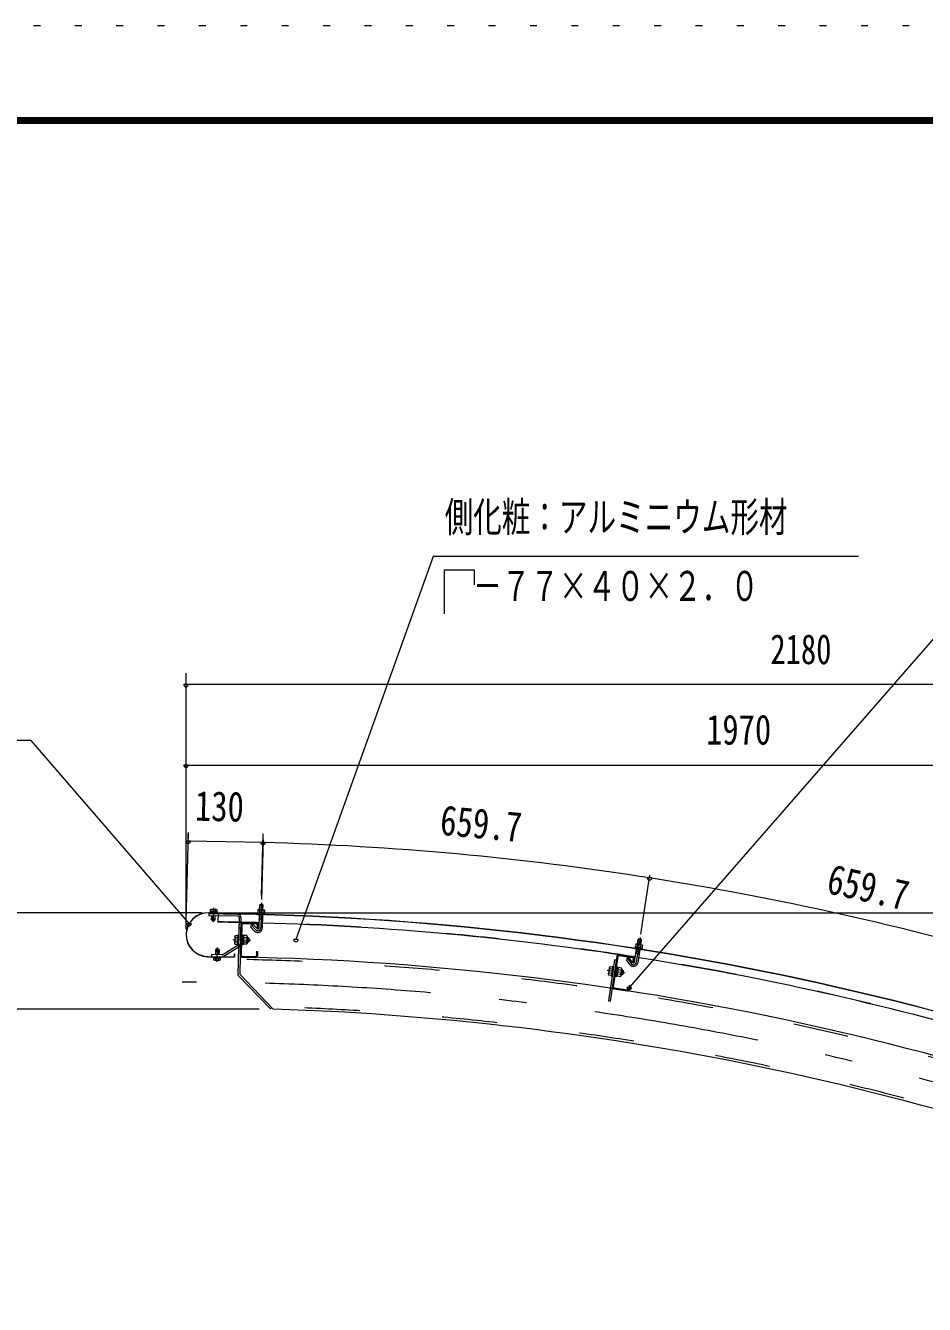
# Model space of a CAD drawing. Units: millimetres, scale not verified, with parts at other scales. Extents: x -26656 to 26658, y -10500 to 10500.
# Drawn here: x 15824 to 19734, y 4936 to 10500 of the extents above; entities that cross this region are included whole.
import ezdxf
from ezdxf.enums import TextEntityAlignment as Align

# ---------------------------------------------------------------- set-up
doc = ezdxf.new("R2010")
doc.units = ezdxf.units.MM
doc.header["$LTSCALE"] = 60
for name, pattern in [('USER2', [10, 4, -6]), ('USER3', [24, 12, -5, 2, -5]), ('USER4', [3, 0.5, -2.5])]:
    doc.linetypes.add(name, pattern=pattern)
for name, color, linetype, lineweight in [('0-6_2-02BOLD', 7, 'Continuous', 18), ('0-7_2-12HIDDEN', 3, 'USER2', 18), ('0-8_2-22CENTER', 3, 'USER3', 18), ('0-9_2-42THIN', 4, 'Continuous', 18), ('0-A_2-52DIM', 3, 'Continuous', 18), ('0-C_F-F1PAPER', 5, 'Continuous', 18), ('0-D_F-E_J_ADD', 5, 'USER4', 18)]:
    doc.layers.add(name, color=color, linetype=linetype, lineweight=lineweight)
doc.styles.add('ＭＳ ゴシック', font='')
doc.styles.get('ＭＳ ゴシック').set_extended_font_data('MS Gothic')

msp = doc.modelspace()

# ---------------------------------------------------------------- linework, layer by layer
at = {"layer": '0-6_2-02BOLD'}
for p, q in [((16619.48, 6638.85), (16736.2, 6636.51)), ((16736.23, 6637.76), (16619.5, 6640.1)), ((16747.96, 6624.28), (16620.99, 6626.82)), ((16627.07, 6652.69), (16626.89, 6643.95)), ((16629.28, 6653.9), (16627.07, 6652.69)), ((16653.77, 6653.41), (16629.28, 6653.9)), ((16633.13, 6608.82), (16633.48, 6626.57)), ((16633.64, 6634.56), (16633.73, 6638.56)), ((16634.29, 6652.54), (16634.11, 6643.81)), ((16648.13, 6608.52), (16648.48, 6626.27)), ((16648.72, 6652.25), (16648.54, 6643.52)), ((16648.64, 6634.26), (16648.72, 6638.26)), ((16656.95, 6643.35), (16656.87, 6639.35)), ((16661.18, 6636.12), (16660.72, 6598.63)), ((16736.23, 6637.76), (16736.2, 6636.51)), ((16833.23, 6640.63), (16864.47, 6639.79)), ((16834.32, 6636.85), (16834.22, 6632.85)), ((16834.22, 6632.85), (16863.07, 6632.08)), ((16836.94, 6653.04), (16861.43, 6652.38)), ((16839.57, 6573.88), (16841.11, 6631.41)), ((16841.94, 6651.64), (16841.64, 6640.41)), ((16841.69, 6652.91), (16842.24, 6673.27)), ((16857.23, 6672.87), (16842.24, 6673.27)), ((16854.57, 6573.48), (16856.11, 6631.01)), ((16856.37, 6651.25), (16856.07, 6640.02)), ((16856.69, 6652.51), (16857.23, 6672.87)), ((16861.43, 6652.38), (16863.58, 6651.06)), ((16863.18, 6636.08), (16863.07, 6632.08)), ((16863.58, 6651.06), (16863.28, 6639.82)), ((16864.47, 6639.79), (16864.37, 6636.04)), ((16635.58, 6606.27), (16633.13, 6608.82)), ((16648.12, 6608.52), (16633.13, 6608.82)), ((16635.58, 6606.27), (16645.57, 6606.07)), ((16648.12, 6608.52), (16645.57, 6606.07)), ((16752.86, 6619.18), (16747.85, 6368.91)), ((16759.92, 6572.03), (16751.92, 6572.19)), ((16760.86, 6619.02), (16755.92, 6372.07)), ((16764.26, 6588.94), (16761.58, 6454.97)), ((16768.34, 6592.86), (16827.32, 6591.68)), ((16768.41, 6596.86), (16827.4, 6595.68)), ((16813.75, 6588.71), (16802.86, 6578.39)), ((16820.05, 6560.25), (16802.86, 6578.39)), ((16830.94, 6570.57), (16813.75, 6588.71)), ((16831.24, 6587.6), (16830.9, 6570.61)), ((16830.9, 6570.61), (16834.9, 6570.53)), ((16835.24, 6587.52), (16834.9, 6570.53)), ((16840.62, 6612.99), (16855.62, 6612.59)), ((16733.49, 6538.3), (16735.29, 6541.28)), ((16734.73, 6513.14), (16746.73, 6512.9)), ((16735.1, 6531.9), (16747.11, 6531.66)), ((16735.29, 6541.28), (16747.29, 6541.04)), ((16747.35, 6543.52), (16746.49, 6501.03)), ((16747.35, 6543.52), (16751.34, 6543.44)), ((16767.34, 6543.12), (16763.34, 6543.2)), ((16771.91, 6521.78), (16766.82, 6516.88)), ((16766.92, 6521.88), (16772.02, 6526.78)), ((16767.31, 6541.37), (16772.31, 6541.27)), ((16772.31, 6541.27), (16771.53, 6502.28)), ((16786.23, 6512.11), (16771.73, 6512.4)), ((16786.61, 6530.87), (16772.1, 6531.16)), ((16788.48, 6537.2), (16787.85, 6505.71)), ((16792.96, 6511.35), (16787.96, 6511.45)), ((16793.36, 6531.35), (16788.36, 6531.45)), ((16793.36, 6531.35), (16792.96, 6511.35)), ((16796.78, 6515.03), (16792.96, 6511.35)), ((16793.36, 6531.35), (16797.03, 6527.52)), ((16796.78, 6515.03), (16797.03, 6527.52)), ((18485.54, 6503.44), (18488.69, 6523.56)), ((18491.55, 6525.65), (18488.69, 6523.56)), ((18503.51, 6521.24), (18488.69, 6523.56)), ((18501.43, 6524.09), (18491.55, 6525.65)), ((18500.35, 6501.11), (18503.51, 6521.24)), ((18503.51, 6521.24), (18501.43, 6524.09)), ((16650.53, 6478.95), (16650.1, 6457.2)), ((16650.54, 6478.95), (16653.08, 6481.39)), ((16650.54, 6478.95), (16665.53, 6478.64)), ((16663.08, 6481.19), (16653.08, 6481.39)), ((16663.08, 6481.19), (16665.53, 6478.64)), ((16665.53, 6478.64), (16665.09, 6456.9)), ((16681.45, 6457.41), (16748.25, 6500.04)), ((16685.75, 6450.67), (16752.55, 6493.3)), ((16731.45, 6461.32), (16731.22, 6450.08)), ((16731.45, 6461.32), (16732.7, 6461.3)), ((16732.7, 6461.3), (16732.47, 6450.05)), ((16746.49, 6501.03), (16750.5, 6500.95)), ((16766.52, 6502.38), (16771.53, 6502.28)), ((16828.9, 6470.63), (16828.56, 6453.63)), ((18405.67, 6457.27), (18464.02, 6448.52)), ((18473.28, 6425.33), (18482.2, 6482.19)), ((18475.57, 6492.35), (18474.99, 6488.64)), ((18474.99, 6488.64), (18505.86, 6483.8)), ((18476.17, 6488.46), (18475.54, 6484.51)), ((18475.54, 6484.51), (18504.06, 6480.03)), ((18475.57, 6492.35), (18506.44, 6487.5)), ((18479.34, 6463.98), (18494.16, 6461.66)), ((18480.84, 6504.17), (18505.05, 6500.37)), ((18485.62, 6502.15), (18483.88, 6491.04)), ((18488.1, 6423.01), (18497.02, 6479.87)), ((18499.88, 6499.91), (18498.14, 6488.81)), ((18504.68, 6483.98), (18504.06, 6480.03)), ((18505.05, 6500.37), (18507.01, 6498.79)), ((18507.01, 6498.79), (18505.26, 6487.69)), ((18506.44, 6487.5), (18505.86, 6483.8)), ((16615.67, 6448.64), (16728.65, 6446.38)), ((16615.7, 6449.89), (16728.67, 6447.63)), ((16641.71, 6444.11), (16641.79, 6448.11)), ((16644.89, 6434.05), (16669.38, 6433.56)), ((16649.94, 6435.21), (16650.12, 6443.95)), ((16664.37, 6434.92), (16664.55, 6443.66)), ((16669.38, 6433.56), (16671.59, 6434.78)), ((16671.59, 6434.78), (16671.76, 6443.51)), ((16765.42, 6446.89), (16824.41, 6445.71)), ((16765.5, 6450.89), (16824.48, 6449.71)), ((18363.5, 6403.68), (18358.83, 6372.53)), ((18386.14, 6434.92), (18359.44, 6256.91)), ((18396.57, 6450.54), (18367.35, 6255.72)), ((18377.92, 6407.08), (18381.87, 6406.49)), ((18400.53, 6449.95), (18380.65, 6317.43)), ((18394.05, 6433.73), (18386.14, 6434.92)), ((18397.69, 6404.11), (18391.39, 6362.08)), ((18397.69, 6404.11), (18393.74, 6404.71)), ((18405.07, 6453.31), (18463.42, 6444.56)), ((18449.57, 6443.36), (18437.45, 6434.53)), ((18452.17, 6414.32), (18437.45, 6434.53)), ((18464.3, 6423.16), (18449.57, 6443.36)), ((18466.78, 6440.01), (18464.26, 6423.2)), ((18464.26, 6423.2), (18468.22, 6422.61)), ((18470.74, 6439.42), (18468.22, 6422.61)), ((16888.71, 6222.3), (16747.85, 6368.91)), ((16901.56, 6220.48), (16755.92, 6372.07)), ((18358.83, 6372.53), (18360.11, 6369.29)), ((18360.11, 6369.29), (18371.98, 6367.51)), ((18361.5, 6378.57), (18373.37, 6376.79)), ((18364.28, 6397.13), (18376.16, 6395.34)), ((18391.39, 6362.08), (18387.44, 6362.68)), ((18391.65, 6363.81), (18396.6, 6363.07)), ((18399.49, 6382.36), (18393.8, 6378.15)), ((18394.54, 6383.1), (18400.23, 6387.3)), ((18411.05, 6361.65), (18396.71, 6363.8)), ((18412.45, 6370.93), (18398.1, 6373.08)), ((18415.23, 6389.48), (18400.88, 6391.64)), ((18413.22, 6364.37), (18411.05, 6361.65)), ((18417.9, 6395.52), (18413.22, 6364.37)), ((18421.99, 6389.09), (18417.04, 6389.84)), ((18423.29, 6372.47), (18419.02, 6369.32)), ((18421.99, 6389.09), (18425.14, 6384.83)), ((18423.29, 6372.47), (18425.14, 6384.83)), ((18383.42, 6308.93), (18441.77, 6300.18)), ((18384.02, 6312.88), (18442.36, 6304.13)), ((18449.43, 6324.31), (18446.91, 6307.5)), ((18359.44, 6256.91), (18367.35, 6255.72)), ((16894.48, 6227.84), (16888.71, 6222.3))]:
    msp.add_line(p, q, dxfattribs=at)
for points in [[(16748.12, 6632.27), (16621.15, 6634.81), (16620.99, 6626.82)], [(16656.95, 6643.35), (16625.7, 6643.97), (16625.62, 6639.98)], [(16653.77, 6653.41), (16655.93, 6652.11), (16655.76, 6643.37)], [(16833.23, 6640.63), (16833.13, 6636.88), (16864.37, 6636.04)], [(16836.94, 6653.04), (16834.73, 6651.83), (16834.43, 6640.6)], [(16857.23, 6672.87), (16854.8, 6675.44), (16844.8, 6675.71), (16842.24, 6673.27)], [(16733.49, 6538.3), (16732.86, 6506.8), (16734.54, 6503.75), (16746.55, 6503.52)], [(16767.34, 6543.12), (16766.49, 6500.63), (16762.49, 6500.71)], [(16788.48, 6537.2), (16786.8, 6540.25), (16772.29, 6540.53)], [(16678.66, 6456.63), (16632.6, 6457.55), (16632.44, 6449.55)], [(16787.85, 6505.71), (16786.04, 6502.72), (16771.54, 6503.01)], [(16828.9, 6470.63), (16832.9, 6470.55), (16832.56, 6453.55)], [(18480.84, 6504.17), (18478.49, 6503.27), (18476.75, 6492.16)], [(16641.71, 6444.11), (16672.95, 6443.49), (16673.04, 6447.49)], [(16644.89, 6434.05), (16642.73, 6435.35), (16642.9, 6444.09)], [(18363.5, 6403.68), (18365.67, 6406.4), (18377.55, 6404.62)], [(18377.92, 6407.08), (18371.62, 6365.05), (18375.57, 6364.46)], [(18397.43, 6402.38), (18402.38, 6401.64), (18396.6, 6363.07)], [(18417.9, 6395.52), (18416.62, 6398.76), (18402.27, 6400.91)], [(18421.99, 6389.09), (18419.02, 6369.32), (18414.08, 6370.06)], [(18449.43, 6324.31), (18453.39, 6323.72), (18450.86, 6306.9)]]:
    msp.add_lwpolyline(points, dxfattribs=at)
for centre, radius, start, end in [((16617.59, 6544.37), 95.75, 88.854, 268.854), ((16617.59, 6544.37), 94.5, 88.854, 268.854), ((16630.59, 6648.09), 5.79, 50.30775, 88.854), ((16641.1, 6632.39), 21.27, 69.02267, 108.68311), ((16652.23, 6647.65), 5.79, 88.854, 127.38544), ((16505.19, -6161.8), 12797.62, 65.66528, 89.30167), ((16505.19, -6161.8), 12798.88, 65.66528, 89.30167), ((16747.86, 6619.28), 5, 358.854, 88.854), ((16747.86, 6619.28), 13, 358.854, 88.854), ((16838.21, 6647.21), 5.79, 49.93085, 88.46228), ((16848.62, 6631.44), 21.27, 68.63316, 108.29361), ((16859.85, 6646.63), 5.79, 88.46228, 127.00851), ((16505.19, -6161.8), 12761.37, 88.49597, 89.30167), ((16768.26, 6588.86), 8, 88.854, 178.854), ((16768.26, 6588.86), 4, 88.854, 178.854), ((16834.57, 6574.01), 20, 223.46228, 358.48836), ((16827.24, 6587.68), 4, 358.854, 88.854), ((16827.24, 6587.68), 8, 358.854, 88.854), ((16834.57, 6574.01), 5, 223.46228, 358.51442), ((16505.19, -6161.8), 12761.37, 81.1133, 88.42862), ((16740.08, 6508.34), 7.19, 138.12717, 178.854), ((16759.32, 6522.03), 26.15, 157.82858, 199.87939), ((16740.65, 6536.48), 7.19, 178.854, 219.58083), ((16780.69, 6507.52), 7.19, 358.854, 39.58083), ((16762.02, 6521.98), 26.15, 337.82858, 19.87941), ((16781.26, 6535.67), 7.19, 318.12717, 358.854), ((16678.76, 6461.63), 5, 268.854, 302.54407), ((16745.56, 6504.26), 5, 302.54407, 358.854), ((16745.56, 6504.26), 13, 302.54407, 358.854), ((16765.58, 6454.89), 8, 178.854, 268.854), ((16765.58, 6454.89), 4, 178.854, 268.854), ((18404.48, 6449.36), 8, 81.47133, 171.47133), ((18481.35, 6498.23), 5.79, 42.54817, 81.07961), ((18489.65, 6481.25), 21.27, 61.25049, 100.91093), ((18502.74, 6494.87), 5.79, 81.07961, 119.62584), ((16646.43, 6439.81), 5.79, 268.854, 307.38544), ((16657.56, 6455.08), 21.27, 249.02267, 288.68311), ((16668.07, 6439.38), 5.79, 230.30775, 268.854), ((16678.76, 6461.63), 13, 268.854, 302.54407), ((16728.72, 6450.13), 3.75, 268.854, 358.854), ((16728.72, 6450.13), 2.5, 268.854, 358.854), ((16505.19, -6161.8), 12611.38, 65.80466, 88.854), ((16824.56, 6453.71), 8, 268.854, 358.854), ((16824.56, 6453.71), 4, 268.854, 358.854), ((18370.37, 6400.96), 7.19, 171.47133, 212.19815), ((18404.48, 6449.36), 4, 81.47133, 171.47133), ((18468.33, 6426.1), 20, 216.07961, 351.10568), ((18462.83, 6440.61), 4, 351.47133, 81.47133), ((18462.83, 6440.61), 8, 351.47133, 81.47133), ((18468.33, 6426.1), 5, 216.07961, 351.13176), ((16505.19, -6161.8), 12761.37, 73.73062, 81.04594), ((18366.19, 6373.12), 7.19, 130.74449, 171.47133), ((18387.03, 6384.23), 26.15, 150.44592, 192.49673), ((18389.7, 6383.83), 26.15, 330.44592, 12.49673), ((18406.36, 6367.1), 7.19, 351.47133, 32.19815), ((18410.54, 6394.93), 7.19, 310.74449, 351.47133), ((18384.61, 6316.84), 8, 171.47133, 261.47133), ((18384.61, 6316.84), 4, 171.47133, 261.47133), ((18442.96, 6308.09), 8, 261.47133, 351.47133), ((18442.96, 6308.09), 4, 261.47133, 351.47133), ((16505.19, -6161.8), 12388.63, 67.05199, 88.16655)]:
    msp.add_arc(centre, radius, start, end, dxfattribs=at)
at = {"layer": '0-7_2-12HIDDEN'}
for radius, start, end in [(12762.62, 88.49596, 89.30167), (12762.62, 81.1133, 88.42862), (12600.87, 65.80389, 88.854), (12762.62, 73.73062, 81.04594), (12399.12, 67.01985, 88.21622)]:
    msp.add_arc((16505.19, -6161.8), radius, start, end, dxfattribs=at)
at = {"layer": '0-8_2-22CENTER'}
for p, q in [((16849.99, 6682.45), (16847.07, 6573.67)), ((16641.68, 6661.16), (16640.43, 6598.67)), ((16803.14, 6589), (16825.5, 6565.41)), ((16725.67, 6522.7), (16804.41, 6521.12)), ((18497.56, 6531.66), (18480.68, 6424.16)), ((16656.98, 6426.31), (16658.23, 6488.79)), ((18439.1, 6445.01), (18458.23, 6418.74)), ((18431.63, 6377.54), (18353.75, 6389.22))]:
    msp.add_line(p, q, dxfattribs=at)
for centre, radius, start, end in [((16834.57, 6574.01), 12.5, 223.4623, 358.4623), ((18468.33, 6426.1), 12.5, 216.07962, 351.07962), ((16505.19, -6161.8), 12500, 65.24121, 90)]:
    msp.add_arc(centre, radius, start, end, dxfattribs=at)
at = {"layer": '0-9_2-42THIN'}
for p, q in [((16635.48, 6626.53), (16635.09, 6606.78)), ((16635.72, 6638.52), (16635.64, 6634.52)), ((16646.48, 6626.3), (16646.09, 6606.56)), ((16646.72, 6638.3), (16646.64, 6634.3)), ((16843.69, 6652.85), (16844.29, 6675.22)), ((16853.61, 6612.64), (16854.11, 6631.07)), ((16854.69, 6652.56), (16855.29, 6674.92)), ((16855.52, 6609.12), (16853.61, 6612.64)), ((16788.01, 6513.95), (16795.51, 6513.8)), ((16788.31, 6528.95), (16795.81, 6528.8)), ((18487.51, 6503.13), (18490.98, 6525.23)), ((18498.38, 6501.42), (18501.85, 6523.52)), ((16652.1, 6457.16), (16652.57, 6480.9)), ((16663.1, 6456.94), (16663.57, 6480.68)), ((18492.19, 6461.97), (18495.04, 6480.18)), ((18493.63, 6458.24), (18492.19, 6461.97)), ((18414.45, 6372.53), (18421.86, 6371.42)), ((18416.67, 6387.36), (18424.09, 6386.25))]:
    msp.add_line(p, q, dxfattribs=at)
for points in [[(16840.53, 6609.53), (16842.62, 6612.94), (16843.11, 6631.36)], [(18478.8, 6460.56), (18481.32, 6463.68), (18484.18, 6481.88)]]:
    msp.add_lwpolyline(points, dxfattribs=at)
at = {"layer": '0-A_2-52DIM'}
for p, q in [((20084.18, 8189.93), (18449.54, 6314.39)), ((17646.84, 8131.38), (17775.62, 8131.38)), ((17646.84, 7939.93), (17646.84, 8131.38)), ((17775.62, 8131.38), (17775.62, 8066.98)), ((16521.84, 6569.37), (16521.84, 7682.46)), ((16531.84, 7632.46), (16511.84, 7632.46)), ((21971.84, 7632.46), (16521.84, 7632.46)), ((15846.84, 7389.93), (13246.84, 7389.93)), ((15846.84, 7389.93), (16534.97, 6592.25)), ((16531.84, 7282.46), (16511.84, 7282.46)), ((16521.84, 7282.47), (21971.84, 7282.47)), ((16523.02, 6604.68), (16532.41, 6989.38)), ((16531.67, 6951.89), (16530.63, 6984.95)), ((16857.36, 6957.15), (16850.38, 6697.1)), ((16850.72, 6714.19), (16857.79, 6982.87)), ((16541.67, 6951.89), (16521.67, 6951.89)), ((16857.04, 6945.38), (16531.67, 6951.89)), ((16867.05, 6945.38), (16847.05, 6945.38)), ((18499.83, 6546.14), (18540.17, 6803.15)), ((18548.35, 6791.51), (18528.35, 6791.51)), ((16592.59, 6639.93), (15021.84, 6639.93)), ((16642.59, 6640.12), (20822.18, 6640.12)), ((16544.97, 6592.25), (16524.97, 6592.25)), ((17010, 6523.4), (16990, 6523.4)), ((18459.54, 6314.39), (18439.54, 6314.39)), ((16840.21, 6219.93), (15371.84, 6219.93))]:
    msp.add_line(p, q, dxfattribs=at)
msp.add_lwpolyline([(19446.84, 8189.93), (17596.84, 8189.93), (17000, 6523.4)], dxfattribs=at)
for centre, radius, start, end in [((16521.84, 7632.46), 10, 180, 0), ((16521.84, 7282.46), 10, 180, 0), ((16531.67, 6951.89), 10, 180, 0), ((16857.05, 6945.38), 10, 180, 0), ((16505.17, -6161.88), 13111.98, 81.07959, 88.46222), ((18538.35, 6791.51), 10, 180, 0), ((16505.17, -6161.88), 13111.99, 73.69698, 81.07959), ((16534.97, 6592.25), 10, 180, 0), ((17000, 6523.4), 10, 180, 0), ((18449.54, 6314.39), 10, 180, 0)]:
    msp.add_arc(centre, radius, start, end, dxfattribs=at)
at = {"layer": '0-C_F-F1PAPER'}
for p, q in [((-2541.75, 10100), (26158.25, 10100)), ((-2539.25, 10097.5), (26155.75, 10097.5)), ((-2536.75, 10095), (26153.25, 10095)), ((-2534.25, 10092.5), (26150.75, 10092.5)), ((-2531.75, 10090), (26148.25, 10090)), ((-2529.25, 10087.5), (26145.75, 10087.5)), ((-2526.75, 10085), (26143.25, 10085)), ((-2524.25, 10082.5), (26140.75, 10082.5)), ((-2521.75, 10080), (26138.25, 10080)), ((-2519.25, 10077.5), (26135.75, 10077.5)), ((-2516.75, 10075), (26133.25, 10075))]:
    msp.add_line(p, q, dxfattribs=at)
at = {"layer": '0-D_F-E_J_ADD'}
msp.add_lwpolyline([(-3041.75, -10500), (-3041.75, 10500), (26658.25, 10500)], dxfattribs=at)

# ---------------------------------------------------------------- texts
at = {"layer": '0-A_2-52DIM', "color": 7, "style": 'ＭＳ ゴシック'}
for s, width, p in [('側化粧：アルミニウム形材', 0.7, (17646.84, 8257.7)), ('\u3000－７７×４０×２．０', 0.7, (17646.84, 7957.7)), ('2180', 0.75, (19063.8, 7682.46)), ('1970', 0.8, (18784.15, 7332.46))]:
    msp.add_text(s, height=130.2, dxfattribs=dict(at, width=width)).set_placement(p, align=Align.BOTTOM_LEFT)
at = {"layer": '0-A_2-52DIM', "color": 7, "style": 'ＭＳ ゴシック', "width": 0.8}
for s, rotation, p in [('130', 358.854, (16558.97, 7001.35)), ('659.7', 354.771, (17619.7, 6940.55)), ('659.7', 347.388, (19294.06, 6688.73))]:
    msp.add_text(s, height=130.2, rotation=rotation, dxfattribs=at).set_placement(p, align=Align.BOTTOM_LEFT)

doc.saveas('drawing.dxf')
